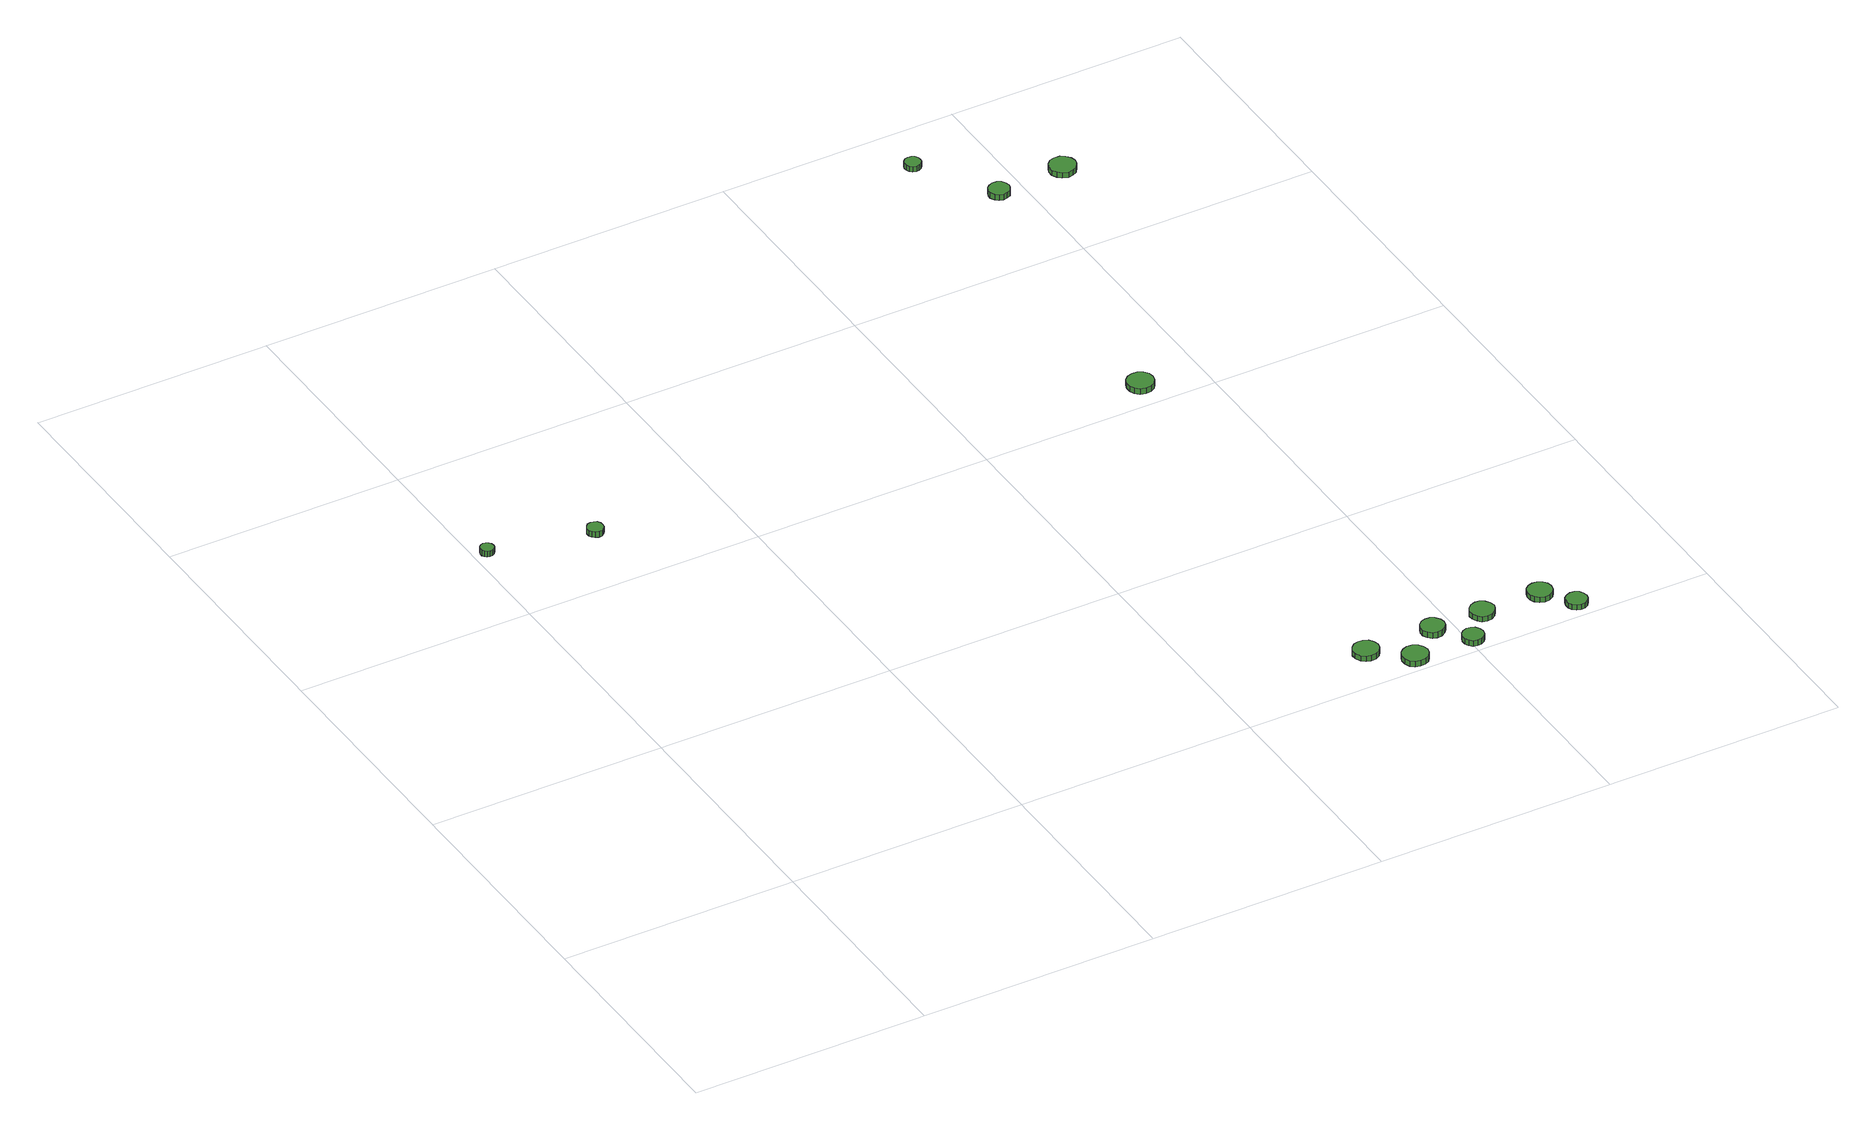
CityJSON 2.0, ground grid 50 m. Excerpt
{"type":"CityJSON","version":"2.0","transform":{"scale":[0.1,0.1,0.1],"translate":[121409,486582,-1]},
"CityObjects":{
"tree1":{"type":"SolitaryVegetationObject","attributes":{"function":"something"},"geometry":[{"type":"MultiSurface","lod":"1","boundaries":[[[0,1,2,3,4,5,6,7,8,9,10,11,12,13,14]],[[15,16,17,18,19,20,21,22,23,24,25,26,27,28,29]],[[0,29,28,1]],[[1,28,27,2]],[[2,27,26,3]],[[3,26,25,4]],[[4,25,24,5]],[[5,24,23,6]],[[6,23,22,7]],[[7,22,21,8]],[[8,21,20,9]],[[9,20,19,10]],[[10,19,18,11]],[[11,18,17,12]],[[12,17,16,13]],[[13,16,15,14]],[[14,15,29,0]]]}]},
"tree2":{"type":"SolitaryVegetationObject","attributes":{"function":"something"},"geometry":[{"type":"MultiSurface","lod":"1","boundaries":[[[30,31,32,33,34,35,36,37,38,39,40,41,42,43,44]],[[45,46,47,48,49,50,51,52,53,54,55,56,57,58,59]],[[30,59,58,31]],[[31,58,57,32]],[[32,57,56,33]],[[33,56,55,34]],[[34,55,54,35]],[[35,54,53,36]],[[36,53,52,37]],[[37,52,51,38]],[[38,51,50,39]],[[39,50,49,40]],[[40,49,48,41]],[[41,48,47,42]],[[42,47,46,43]],[[43,46,45,44]],[[44,45,59,30]]]}]},
"tree3":{"type":"SolitaryVegetationObject","attributes":{"function":"something"},"geometry":[{"type":"MultiSurface","lod":"1","boundaries":[[[60,61,62,63,64,65,66,67,68,69,70,71,72,73,74]],[[75,76,77,78,79,80,81,82,83,84,85,86,87,88,89]],[[60,89,88,61]],[[61,88,87,62]],[[62,87,86,63]],[[63,86,85,64]],[[64,85,84,65]],[[65,84,83,66]],[[66,83,82,67]],[[67,82,81,68]],[[68,81,80,69]],[[69,80,79,70]],[[70,79,78,71]],[[71,78,77,72]],[[72,77,76,73]],[[73,76,75,74]],[[74,75,89,60]]]}]},
"tree4":{"type":"SolitaryVegetationObject","attributes":{"function":"something"},"geometry":[{"type":"MultiSurface","lod":"1","boundaries":[[[90,91,92,93,94,95,96,97,98,99,100,101,102,103,104]],[[105,106,107,108,109,110,111,112,113,114,115,116,117,118,119]],[[90,119,118,91]],[[91,118,117,92]],[[92,117,116,93]],[[93,116,115,94]],[[94,115,114,95]],[[95,114,113,96]],[[96,113,112,97]],[[97,112,111,98]],[[98,111,110,99]],[[99,110,109,100]],[[100,109,108,101]],[[101,108,107,102]],[[102,107,106,103]],[[103,106,105,104]],[[104,105,119,90]]]}]},
"tree5":{"type":"SolitaryVegetationObject","attributes":{"function":"something"},"geometry":[{"type":"MultiSurface","lod":"1","boundaries":[[[120,121,122,123,124,125,126,127,128,129,130,131,132,133,134]],[[135,136,137,138,139,140,141,142,143,144,145,146,147,148,149]],[[120,149,148,121]],[[121,148,147,122]],[[122,147,146,123]],[[123,146,145,124]],[[124,145,144,125]],[[125,144,143,126]],[[126,143,142,127]],[[127,142,141,128]],[[128,141,140,129]],[[129,140,139,130]],[[130,139,138,131]],[[131,138,137,132]],[[132,137,136,133]],[[133,136,135,134]],[[134,135,149,120]]]}]},
"tree6":{"type":"SolitaryVegetationObject","attributes":{"function":"something"},"geometry":[{"type":"MultiSurface","lod":"1","boundaries":[[[150,151,152,153,154,155,156,157,158,159,160,161,162,163,164]],[[165,166,167,168,169,170,171,172,173,174,175,176,177,178,179]],[[150,179,178,151]],[[151,178,177,152]],[[152,177,176,153]],[[153,176,175,154]],[[154,175,174,155]],[[155,174,173,156]],[[156,173,172,157]],[[157,172,171,158]],[[158,171,170,159]],[[159,170,169,160]],[[160,169,168,161]],[[161,168,167,162]],[[162,167,166,163]],[[163,166,165,164]],[[164,165,179,150]]]}]},
"tree7":{"type":"SolitaryVegetationObject","attributes":{"function":"something"},"geometry":[{"type":"MultiSurface","lod":"1","boundaries":[[[180,181,182,183,184,185,186,187,188,189,190,191,192,193,194]],[[195,196,197,198,199,200,201,202,203,204,205,206,207,208,209]],[[180,209,208,181]],[[181,208,207,182]],[[182,207,206,183]],[[183,206,205,184]],[[184,205,204,185]],[[185,204,203,186]],[[186,203,202,187]],[[187,202,201,188]],[[188,201,200,189]],[[189,200,199,190]],[[190,199,198,191]],[[191,198,197,192]],[[192,197,196,193]],[[193,196,195,194]],[[194,195,209,180]]]}]},
"tree8":{"type":"SolitaryVegetationObject","attributes":{"function":"something"},"geometry":[{"type":"MultiSurface","lod":"1","boundaries":[[[210,211,212,213,214,215,216,217,218,219,220,221,222,223,224]],[[225,226,227,228,229,230,231,232,233,234,235,236,237,238,239]],[[210,239,238,211]],[[211,238,237,212]],[[212,237,236,213]],[[213,236,235,214]],[[214,235,234,215]],[[215,234,233,216]],[[216,233,232,217]],[[217,232,231,218]],[[218,231,230,219]],[[219,230,229,220]],[[220,229,228,221]],[[221,228,227,222]],[[222,227,226,223]],[[223,226,225,224]],[[224,225,239,210]]]}]},
"tree9":{"type":"SolitaryVegetationObject","attributes":{"function":"something"},"geometry":[{"type":"MultiSurface","lod":"1","boundaries":[[[240,241,242,243,244,245,246,247,248,249,250,251,252,253,254]],[[255,256,257,258,259,260,261,262,263,264,265,266,267,268,269]],[[240,269,268,241]],[[241,268,267,242]],[[242,267,266,243]],[[243,266,265,244]],[[244,265,264,245]],[[245,264,263,246]],[[246,263,262,247]],[[247,262,261,248]],[[248,261,260,249]],[[249,260,259,250]],[[250,259,258,251]],[[251,258,257,252]],[[252,257,256,253]],[[253,256,255,254]],[[254,255,269,240]]]}]},
"tree10":{"type":"SolitaryVegetationObject","attributes":{"function":"something"},"geometry":[{"type":"MultiSurface","lod":"1","boundaries":[[[270,271,272,273,274,275,276,277,278,279,280,281,282,283,284]],[[285,286,287,288,289,290,291,292,293,294,295,296,297,298,299]],[[270,299,298,271]],[[271,298,297,272]],[[272,297,296,273]],[[273,296,295,274]],[[274,295,294,275]],[[275,294,293,276]],[[276,293,292,277]],[[277,292,291,278]],[[278,291,290,279]],[[279,290,289,280]],[[280,289,288,281]],[[281,288,287,282]],[[282,287,286,283]],[[283,286,285,284]],[[284,285,299,270]]]}]},
"tree11":{"type":"SolitaryVegetationObject","attributes":{"function":"something"},"geometry":[{"type":"MultiSurface","lod":"1","boundaries":[[[300,301,302,303,304,305,306,307,308,309,310,311,312,313,314]],[[315,316,317,318,319,320,321,322,323,324,325,326,327,328,329]],[[300,329,328,301]],[[301,328,327,302]],[[302,327,326,303]],[[303,326,325,304]],[[304,325,324,305]],[[305,324,323,306]],[[306,323,322,307]],[[307,322,321,308]],[[308,321,320,309]],[[309,320,319,310]],[[310,319,318,311]],[[311,318,317,312]],[[312,317,316,313]],[[313,316,315,314]],[[314,315,329,300]]]}]},
"tree12":{"type":"SolitaryVegetationObject","attributes":{"function":"something"},"geometry":[{"type":"MultiSurface","lod":"1","boundaries":[[[330,331,332,333,334,335,336,337,338,339,340,341,342,343,344]],[[345,346,347,348,349,350,351,352,353,354,355,356,357,358,359]],[[330,359,358,331]],[[331,358,357,332]],[[332,357,356,333]],[[333,356,355,334]],[[334,355,354,335]],[[335,354,353,336]],[[336,353,352,337]],[[337,352,351,338]],[[338,351,350,339]],[[339,350,349,340]],[[340,349,348,341]],[[341,348,347,342]],[[342,347,346,343]],[[343,346,345,344]],[[344,345,359,330]]]}]},
"tree13":{"type":"SolitaryVegetationObject","attributes":{"function":"something"},"geometry":[{"type":"MultiSurface","lod":"1","boundaries":[[[360,361,362,363,364,365,366,367,368,369,370,371,372,373,374]],[[375,376,377,378,379,380,381,382,383,384,385,386,387,388,389]],[[360,389,388,361]],[[361,388,387,362]],[[362,387,386,363]],[[363,386,385,364]],[[364,385,384,365]],[[365,384,383,366]],[[366,383,382,367]],[[367,382,381,368]],[[368,381,380,369]],[[369,380,379,370]],[[370,379,378,371]],[[371,378,377,372]],[[372,377,376,373]],[[373,376,375,374]],[[374,375,389,360]]]}]}
},
"vertices":[
[36,1198,31],[35,1204,31],[32,1209,31],[27,1212,31],[21,1213,31],[15,1211,31],[11,1207,31],[8,1201,31],[8,1195,31],[11,1190,31],[15,1186,31],[21,1184,31],[27,1185,31],[32,1188,31],[35,1193,31],[35,1193,18],[32,1188,18],[27,1185,18],[21,1184,18],[15,1186,18],[11,1190,18],[8,1195,18],[8,1201,18],[11,1207,18],[15,1211,18],[21,1213,18],[27,1212,18],[32,1209,18],[35,1204,18],[36,1198,18],
[253,1160,25],[252,1167,25],[248,1173,25],[242,1176,25],[235,1177,25],[228,1175,25],[223,1170,25],[220,1164,25],[220,1157,25],[223,1150,25],[228,1146,25],[235,1143,25],[242,1144,25],[248,1148,25],[252,1153,25],[252,1153,12],[248,1148,12],[242,1144,12],[235,1143,12],[228,1146,12],[223,1150,12],[220,1157,12],[220,1164,12],[223,1170,12],[228,1175,12],[235,1177,12],[242,1176,12],[248,1173,12],[252,1167,12],[253,1160,12],
[1337,97,20],[1334,108,20],[1328,117,20],[1318,122,20],[1307,123,20],[1297,120,20],[1289,113,20],[1284,103,20],[1284,92,20],[1289,81,20],[1297,74,20],[1307,71,20],[1318,72,20],[1328,77,20],[1334,86,20],[1334,86,8],[1328,77,8],[1318,72,8],[1307,71,8],[1297,74,8],[1289,81,8],[1284,92,8],[1284,103,8],[1289,113,8],[1297,120,8],[1307,123,8],[1318,122,8],[1328,117,8],[1334,108,8],[1337,97,8],
[1409,34,22],[1406,45,22],[1400,54,22],[1390,60,22],[1379,61,22],[1368,57,22],[1360,50,22],[1356,40,22],[1356,29,22],[1360,18,22],[1368,11,22],[1379,8,22],[1390,9,22],[1400,14,22],[1406,23,22],[1406,23,9],[1400,14,9],[1390,9,9],[1379,8,9],[1368,11,9],[1360,18,9],[1356,29,9],[1356,40,9],[1360,50,9],[1368,57,9],[1379,61,9],[1390,60,9],[1400,54,9],[1406,45,9],[1409,34,9],
[1481,97,21],[1479,107,21],[1472,116,21],[1464,121,21],[1453,122,21],[1444,119,21],[1436,112,21],[1432,102,21],[1432,92,21],[1436,83,21],[1444,76,21],[1453,73,21],[1464,74,21],[1472,79,21],[1479,87,21],[1479,87,8],[1472,79,8],[1464,74,8],[1453,73,8],[1444,76,8],[1436,83,8],[1432,92,8],[1432,102,8],[1436,112,8],[1444,119,8],[1453,122,8],[1464,121,8],[1472,116,8],[1479,107,8],[1481,97,8],
[1529,32,23],[1527,41,23],[1522,49,23],[1514,53,23],[1505,54,23],[1496,51,23],[1490,45,23],[1486,37,23],[1486,28,23],[1490,19,23],[1496,13,23],[1505,11,23],[1514,11,23],[1522,16,23],[1527,23,23],[1527,23,10],[1522,16,10],[1514,11,10],[1505,11,10],[1496,13,10],[1490,19,10],[1486,28,10],[1486,37,10],[1490,45,10],[1496,51,10],[1505,54,10],[1514,53,10],[1522,49,10],[1527,41,10],[1529,32,10],
[1590,96,21],[1587,107,21],[1581,115,21],[1572,121,21],[1562,122,21],[1551,118,21],[1544,111,21],[1539,102,21],[1539,91,21],[1544,81,21],[1551,74,21],[1562,71,21],[1572,72,21],[1581,78,21],[1587,86,21],[1587,86,9],[1581,78,9],[1572,72,9],[1562,71,9],[1551,74,9],[1544,81,9],[1539,91,9],[1539,102,9],[1544,111,9],[1551,118,9],[1562,122,9],[1572,121,9],[1581,115,9],[1587,107,9],[1590,96,9],
[1398,1059,22],[1396,1070,22],[1389,1080,22],[1379,1085,22],[1368,1086,22],[1357,1083,22],[1348,1075,22],[1344,1065,22],[1344,1053,22],[1348,1043,22],[1357,1035,22],[1368,1032,22],[1379,1033,22],[1389,1039,22],[1396,1048,22],[1396,1048,9],[1389,1039,9],[1379,1033,9],[1368,1032,9],[1357,1035,9],[1348,1043,9],[1344,1053,9],[1344,1065,9],[1348,1075,9],[1357,1083,9],[1368,1086,9],[1379,1085,9],[1389,1080,9],[1396,1070,9],[1398,1059,9],
[1715,96,21],[1713,106,21],[1707,115,21],[1697,120,21],[1687,121,21],[1677,118,21],[1669,111,21],[1665,101,21],[1665,90,21],[1669,81,21],[1677,74,21],[1687,70,21],[1697,71,21],[1707,77,21],[1713,85,21],[1713,85,9],[1707,77,9],[1697,71,9],[1687,70,9],[1677,74,9],[1669,81,9],[1665,90,9],[1665,101,9],[1669,111,9],[1677,118,9],[1687,121,9],[1697,120,9],[1707,115,9],[1713,106,9],[1715,96,9],
[1756,33,24],[1754,42,24],[1749,49,24],[1741,54,24],[1732,55,24],[1723,52,24],[1716,46,24],[1713,38,24],[1713,28,24],[1716,20,24],[1723,14,24],[1732,11,24],[1741,12,24],[1749,17,24],[1754,24,24],[1754,24,12],[1749,17,12],[1741,12,12],[1732,11,12],[1723,14,12],[1716,20,12],[1713,28,12],[1713,38,12],[1716,46,12],[1723,52,12],[1732,55,12],[1741,54,12],[1749,49,12],[1754,42,12],[1756,33,12],
[1366,1887,22],[1365,1894,22],[1361,1900,22],[1355,1903,22],[1348,1904,22],[1341,1902,22],[1336,1897,22],[1333,1891,22],[1333,1884,22],[1336,1877,22],[1341,1872,22],[1348,1870,22],[1355,1871,22],[1361,1874,22],[1365,1880,22],[1365,1880,10],[1361,1874,10],[1355,1871,10],[1348,1870,10],[1341,1872,10],[1336,1877,10],[1333,1884,10],[1333,1891,10],[1336,1897,10],[1341,1902,10],[1348,1904,10],[1355,1903,10],[1361,1900,10],[1365,1894,10],[1366,1887,10],
[1468,1727,25],[1466,1736,25],[1461,1744,25],[1453,1748,25],[1444,1749,25],[1436,1746,25],[1429,1740,25],[1425,1732,25],[1425,1723,25],[1429,1714,25],[1436,1708,25],[1444,1706,25],[1453,1707,25],[1461,1711,25],[1466,1718,25],[1466,1718,12],[1461,1711,12],[1453,1707,12],[1444,1706,12],[1436,1708,12],[1429,1714,12],[1425,1723,12],[1425,1732,12],[1429,1740,12],[1436,1746,12],[1444,1749,12],[1453,1748,12],[1461,1744,12],[1466,1736,12],[1468,1727,12],
[1621,1741,19],[1618,1752,19],[1611,1761,19],[1602,1767,19],[1590,1768,19],[1579,1765,19],[1571,1757,19],[1566,1747,19],[1566,1735,19],[1571,1725,19],[1579,1717,19],[1590,1713,19],[1602,1715,19],[1611,1720,19],[1618,1730,19],[1618,1730,7],[1611,1720,7],[1602,1715,7],[1590,1713,7],[1579,1717,7],[1571,1725,7],[1566,1735,7],[1566,1747,7],[1571,1757,7],[1579,1765,7],[1590,1768,7],[1602,1767,7],[1611,1761,7],[1618,1752,7],[1621,1741,7]
]}
